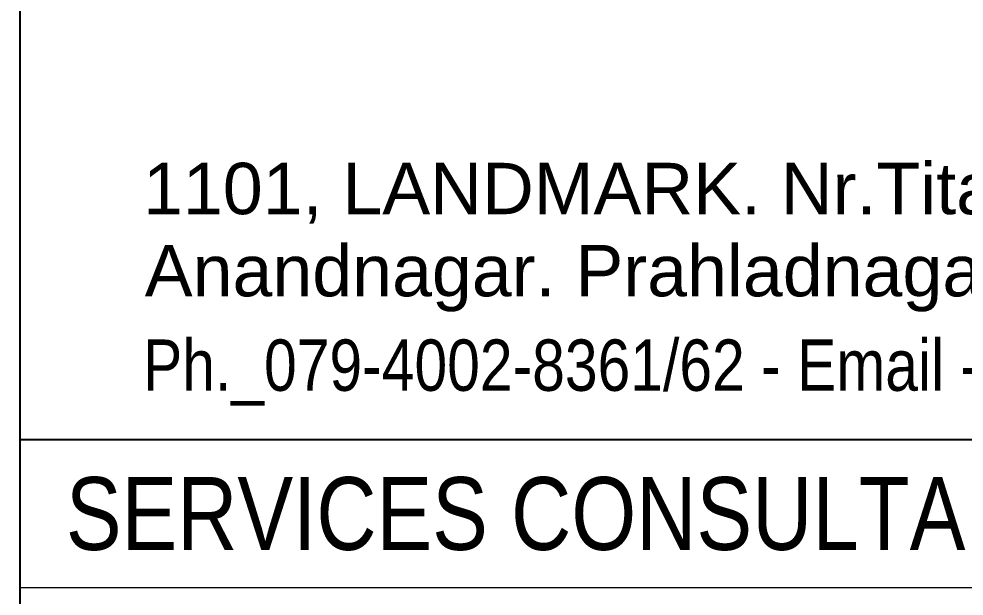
# Model space of a CAD drawing. Header units: millimetres. Extents: x 1112055 to 3390982, y -148532 to 766891.
# Drawn here: x 2232624 to 2236540, y 241267 to 243659 of the extents above; entities that cross this region are included whole.
import ezdxf

# ---------------------------------------------------------------- set-up
doc = ezdxf.new("R2010")
doc.units = ezdxf.units.MM
doc.layers.add('B TITLE BLOCK', color=250, linetype='Continuous', lineweight=0)
doc.layers.add('P_TITLE BLOCK TEXT', color=7, linetype='Continuous', lineweight=9)
doc.layers.add('FORMAT TEXT', color=7, linetype='Continuous')
doc.styles.add('SWINC', font='swissc.ttf')

msp = doc.modelspace()

# ---------------------------------------------------------------- linework, layer by layer
at = {"layer": 'B TITLE BLOCK', "color": 250, "lineweight": 0}
msp.add_line((2242689.593603162, 241300.6834488232), (2232628.598859394, 241300.6834488232), dxfattribs=at)
at = {"layer": 'B TITLE BLOCK', "color": 250, "lineweight": 0, "const_width": 8.389066461453254}
for points in [[(2232628.598859394, 222724.6348945987), (2242689.593603162, 222724.6348945987), (2242689.593603162, 298656.2777437472), (2232628.598859394, 298656.2777437472)], [(2242689.593603162, 245859.7378637876), (2232628.598859394, 245859.7378637876), (2232628.598859394, 241914.586403027), (2242689.593603162, 241914.586403027)], [(2242689.593603162, 222724.6348945987), (2232628.598859394, 222724.6348945987), (2232628.598859394, 241914.586403027), (2242689.593603162, 241914.586403027)]]:
    msp.add_lwpolyline(points, close=True, dxfattribs=at)

# ---------------------------------------------------------------- texts
at = {"layer": 'FORMAT TEXT', "style": 'SWINC'}
msp.add_text('SERVICES CONSULTANT', height=301.8298423128961, dxfattribs=at).set_placement((2232819.147158776, 241458.3054981173))
at = {"layer": 'P_TITLE BLOCK TEXT', "lineweight": 0, "char_height": 212.7224369493847, "attachment_point": 7, "style": 'SWINC'}
for s, insert in [('\\A1;{\\pql;\\fArial|b0|i0|c0|p34;1101, LANDMARK. Nr.Titanium City Centre. Opp.Seema Hall.}', (2233138.67590045, 242785.2691910718)), ('\\A1;{\\pql;\\fArial|b0|i0|c0|p34;Anandnagar. Prahladnagar-Shyamal road. Ahmedabad-380015. (O)}', (2233145.837693073, 242444.9541345665))]:
    msp.add_mtext(s, dxfattribs=dict(at, insert=insert))
at = {"layer": 'P_TITLE BLOCK TEXT', "lineweight": 0, "insert": (2233138.686746174, 242056.0264238863), "char_height": 212.7224369493847, "width": 6183.414384037149, "attachment_point": 7, "style": 'SWINC'}
msp.add_mtext('\\A1;\\pxql;Ph._079-4002-8361/62 - Email - contact@99studio.in   ', dxfattribs=at)

doc.saveas('drawing.dxf')
